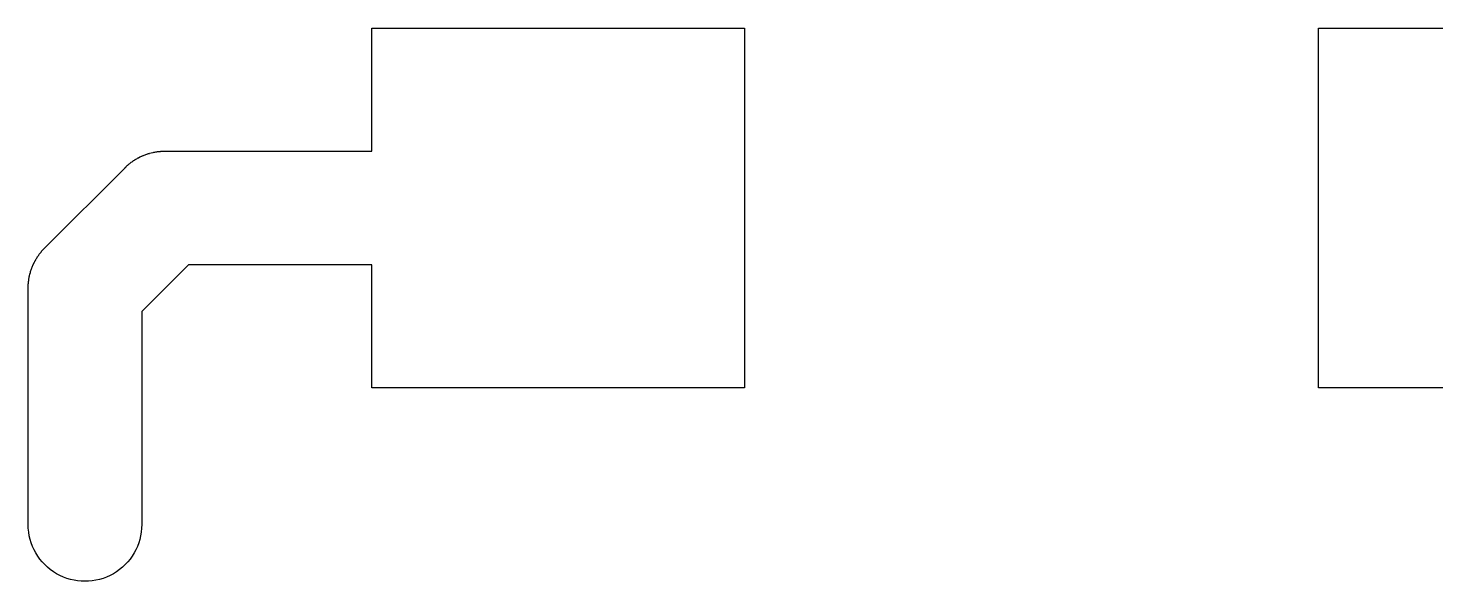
# Model space of a CAD drawing. Extents: x -7.6 to 7.5, y -21.6 to 19.9.
# Drawn here: x -0.152 to 3.625, y 0.476 to 1.968 of the extents above; entities that cross this region are included whole.
import ezdxf

# ---------------------------------------------------------------- set-up
doc = ezdxf.new("R2010")
doc.units = 0
doc.header["$MEASUREMENT"] = 0
doc.layers.add('TOP_WELDED_LPKF', color=7, linetype='CONTINUOUS')

msp = doc.modelspace()

# ---------------------------------------------------------------- linework, layer by layer
at = {"layer": 'TOP_WELDED_LPKF'}
for points, knots in [([(0.1057, 1.5912), (0.1057, 1.5912), (-0.1062, 1.3793), (-0.1062, 1.3793), (-0.1062, 1.3793), (-0.1062, 1.3793), (-0.1078, 1.3778), (-0.1078, 1.3778), (-0.1078, 1.3778), (-0.1078, 1.3778), (-0.108, 1.3776), (-0.108, 1.3776), (-0.108, 1.3776), (-0.108, 1.3776), (-0.1096, 1.376), (-0.1096, 1.376), (-0.1096, 1.376), (-0.1096, 1.376), (-0.1098, 1.3758), (-0.1098, 1.3758), (-0.1098, 1.3758), (-0.1098, 1.3758), (-0.1113, 1.3741), (-0.1113, 1.3741), (-0.1113, 1.3741), (-0.1113, 1.3741), (-0.1115, 1.374), (-0.1115, 1.374), (-0.1115, 1.374), (-0.1115, 1.374), (-0.112, 1.3734), (-0.112, 1.3734), (-0.112, 1.3734), (-0.112, 1.3734), (-0.1147, 1.3705), (-0.1147, 1.3705), (-0.1147, 1.3705), (-0.1147, 1.3705), (-0.1147, 1.3704), (-0.1147, 1.3704), (-0.1147, 1.3704), (-0.1147, 1.3704), (-0.1148, 1.3703), (-0.1148, 1.3703), (-0.1148, 1.3703), (-0.1148, 1.3703), (-0.1164, 1.3685), (-0.1164, 1.3685), (-0.1164, 1.3685), (-0.1164, 1.3685), (-0.1164, 1.3684), (-0.1164, 1.3684), (-0.1164, 1.3684), (-0.1164, 1.3684), (-0.118, 1.3665), (-0.118, 1.3665), (-0.118, 1.3665), (-0.118, 1.3665), (-0.1195, 1.3646), (-0.1195, 1.3646), (-0.1195, 1.3646), (-0.1195, 1.3646), (-0.1196, 1.3646), (-0.1196, 1.3646), (-0.1196, 1.3646), (-0.1196, 1.3646), (-0.1211, 1.3626), (-0.1211, 1.3626), (-0.1211, 1.3626), (-0.1211, 1.3626), (-0.1225, 1.3606), (-0.1225, 1.3606), (-0.1225, 1.3606), (-0.1225, 1.3606), (-0.1226, 1.3606), (-0.1226, 1.3606), (-0.1226, 1.3606), (-0.1226, 1.3606), (-0.124, 1.3587), (-0.124, 1.3587), (-0.124, 1.3587), (-0.124, 1.3587), (-0.1241, 1.3585), (-0.1241, 1.3585), (-0.1241, 1.3585), (-0.1241, 1.3585), (-0.1254, 1.3566), (-0.1254, 1.3566), (-0.1254, 1.3566), (-0.1254, 1.3566), (-0.1255, 1.3565), (-0.1255, 1.3565), (-0.1255, 1.3565), (-0.1255, 1.3565), (-0.1268, 1.3546), (-0.1268, 1.3546), (-0.1268, 1.3546), (-0.1268, 1.3546), (-0.127, 1.3544), (-0.127, 1.3544), (-0.127, 1.3544), (-0.127, 1.3544), (-0.1281, 1.3525), (-0.1281, 1.3525), (-0.1281, 1.3525), (-0.1281, 1.3525), (-0.1283, 1.3523), (-0.1283, 1.3523), (-0.1283, 1.3523), (-0.1283, 1.3523), (-0.1295, 1.3504), (-0.1295, 1.3504), (-0.1295, 1.3504), (-0.1295, 1.3504), (-0.1296, 1.3502), (-0.1296, 1.3502), (-0.1296, 1.3502), (-0.1296, 1.3502), (-0.1307, 1.3483), (-0.1307, 1.3483), (-0.1307, 1.3483), (-0.1307, 1.3483), (-0.1309, 1.3481), (-0.1309, 1.3481), (-0.1309, 1.3481), (-0.1309, 1.3481), (-0.132, 1.3462), (-0.132, 1.3462), (-0.132, 1.3462), (-0.132, 1.3462), (-0.1322, 1.346), (-0.1322, 1.346), (-0.1322, 1.346), (-0.1322, 1.346), (-0.1332, 1.3441), (-0.1332, 1.3441), (-0.1332, 1.3441), (-0.1332, 1.3441), (-0.1334, 1.3438), (-0.1334, 1.3438), (-0.1334, 1.3438), (-0.1334, 1.3438), (-0.1344, 1.3419), (-0.1344, 1.3419), (-0.1344, 1.3419), (-0.1344, 1.3419), (-0.1346, 1.3416), (-0.1346, 1.3416), (-0.1346, 1.3416), (-0.1346, 1.3416), (-0.1367, 1.3375), (-0.1367, 1.3375), (-0.1367, 1.3375), (-0.1367, 1.3375), (-0.1369, 1.3372), (-0.1369, 1.3372), (-0.1369, 1.3372), (-0.1369, 1.3372), (-0.1377, 1.3353), (-0.1377, 1.3353), (-0.1377, 1.3353), (-0.1377, 1.3353), (-0.1379, 1.335), (-0.1379, 1.335), (-0.1379, 1.335), (-0.1379, 1.335), (-0.1388, 1.333), (-0.1388, 1.333), (-0.1388, 1.333), (-0.1388, 1.333), (-0.139, 1.3327), (-0.139, 1.3327), (-0.139, 1.3327), (-0.139, 1.3327), (-0.1398, 1.3308), (-0.1398, 1.3308), (-0.1398, 1.3308), (-0.1398, 1.3308), (-0.14, 1.3304), (-0.14, 1.3304), (-0.14, 1.3304), (-0.14, 1.3304), (-0.1407, 1.3285), (-0.1407, 1.3285), (-0.1407, 1.3285), (-0.1407, 1.3285), (-0.1409, 1.3282), (-0.1409, 1.3282), (-0.1409, 1.3282), (-0.1409, 1.3282), (-0.1417, 1.3262), (-0.1417, 1.3262), (-0.1417, 1.3262), (-0.1417, 1.3262), (-0.1419, 1.3259), (-0.1419, 1.3259), (-0.1419, 1.3259), (-0.1419, 1.3259), (-0.1426, 1.3239), (-0.1426, 1.3239), (-0.1426, 1.3239), (-0.1426, 1.3239), (-0.1427, 1.3236), (-0.1427, 1.3236), (-0.1427, 1.3236), (-0.1427, 1.3236), (-0.1434, 1.3216), (-0.1434, 1.3216), (-0.1434, 1.3216), (-0.1434, 1.3216), (-0.1436, 1.3213), (-0.1436, 1.3213), (-0.1436, 1.3213), (-0.1436, 1.3213), (-0.1442, 1.3192), (-0.1442, 1.3192), (-0.1442, 1.3192), (-0.1442, 1.3192), (-0.1444, 1.3189), (-0.1444, 1.3189), (-0.1444, 1.3189), (-0.1444, 1.3189), (-0.145, 1.3169), (-0.145, 1.3169), (-0.145, 1.3169), (-0.145, 1.3169), (-0.1452, 1.3166), (-0.1452, 1.3166), (-0.1452, 1.3166), (-0.1452, 1.3166), (-0.1458, 1.3145), (-0.1458, 1.3145), (-0.1458, 1.3145), (-0.1458, 1.3145), (-0.1459, 1.3142), (-0.1459, 1.3142), (-0.1459, 1.3142), (-0.1459, 1.3142), (-0.1465, 1.3121), (-0.1465, 1.3121), (-0.1465, 1.3121), (-0.1465, 1.3121), (-0.1466, 1.3119), (-0.1466, 1.3119), (-0.1466, 1.3119), (-0.1466, 1.3119), (-0.1478, 1.3073), (-0.1478, 1.3073), (-0.1478, 1.3073), (-0.1478, 1.3073), (-0.1479, 1.3071), (-0.1479, 1.3071), (-0.1479, 1.3071), (-0.1479, 1.3071), (-0.1489, 1.3025), (-0.1489, 1.3025), (-0.1489, 1.3025), (-0.1489, 1.3025), (-0.149, 1.3023), (-0.149, 1.3023), (-0.149, 1.3023), (-0.149, 1.3023), (-0.1494, 1.3001), (-0.1494, 1.3001), (-0.1494, 1.3001), (-0.1494, 1.3001), (-0.1495, 1.2999), (-0.1495, 1.2999), (-0.1495, 1.2999), (-0.1495, 1.2999), (-0.1499, 1.2976), (-0.1499, 1.2976), (-0.1499, 1.2976), (-0.1499, 1.2976), (-0.15, 1.2974), (-0.15, 1.2974), (-0.15, 1.2974), (-0.15, 1.2974), (-0.1503, 1.2951), (-0.1503, 1.2951), (-0.1503, 1.2951), (-0.1503, 1.2951), (-0.1504, 1.295), (-0.1504, 1.295), (-0.1504, 1.295), (-0.1504, 1.295), (-0.1507, 1.2927), (-0.1507, 1.2927), (-0.1507, 1.2927), (-0.1507, 1.2927), (-0.1508, 1.2926), (-0.1508, 1.2926), (-0.1508, 1.2926), (-0.1508, 1.2926), (-0.1511, 1.2902), (-0.1511, 1.2902), (-0.1511, 1.2902), (-0.1511, 1.2902), (-0.1511, 1.2901), (-0.1511, 1.2901), (-0.1511, 1.2901), (-0.1511, 1.2901), (-0.1514, 1.2877), (-0.1514, 1.2877), (-0.1514, 1.2877), (-0.1514, 1.2877), (-0.1515, 1.2877), (-0.1515, 1.2877), (-0.1515, 1.2877), (-0.1515, 1.2877), (-0.1516, 1.2852), (-0.1516, 1.2852), (-0.1516, 1.2852), (-0.1516, 1.2852), (-0.1517, 1.2852), (-0.1517, 1.2852), (-0.1517, 1.2852), (-0.1517, 1.2852), (-0.1519, 1.2827), (-0.1519, 1.2827), (-0.1519, 1.2827), (-0.1519, 1.2827), (-0.152, 1.2827), (-0.152, 1.2827), (-0.152, 1.2827), (-0.152, 1.2827), (-0.1521, 1.2803), (-0.1521, 1.2803), (-0.1521, 1.2803), (-0.1521, 1.2803), (-0.1521, 1.2801), (-0.1521, 1.2801), (-0.1521, 1.2801), (-0.1525, 1.2752), (-0.1525, 1.2703), (-0.1524, 1.2654), (-0.1524, 1.2654), (-0.1524, 1.2654), (-0.1524, 0.635), (-0.1524, 0.635), (-0.1524, 0.635), (-0.1524, 0.5806), (-0.1234, 0.5302), (-0.0762, 0.503), (-0.0762, 0.503), (-0.029, 0.4758), (0.029, 0.4758), (0.0762, 0.503), (0.0762, 0.503), (0.1234, 0.5302), (0.1524, 0.5806), (0.1524, 0.635), (0.1524, 0.635), (0.1524, 0.635), (0.1524, 1.2068), (0.1524, 1.2068), (0.1524, 1.2068), (0.1524, 1.2068), (0.2782, 1.3326), (0.2782, 1.3326), (0.2782, 1.3326), (0.2782, 1.3326), (0.77, 1.3326), (0.77, 1.3326), (0.77, 1.3326), (0.77, 1.3326), (0.77, 1.0024), (0.77, 1.0024), (0.77, 1.0024), (0.77, 1.0024), (1.77, 1.0024), (1.77, 1.0024), (1.77, 1.0024), (1.77, 1.0024), (1.77, 1.9676), (1.77, 1.9676), (1.77, 1.9676), (1.77, 1.9676), (0.77, 1.9676), (0.77, 1.9676), (0.77, 1.9676), (0.77, 1.9676), (0.77, 1.6374), (0.77, 1.6374), (0.77, 1.6374), (0.77, 1.6374), (0.2196, 1.6374), (0.2196, 1.6374), (0.2196, 1.6374), (0.2147, 1.6376), (0.2098, 1.6375), (0.2049, 1.6371), (0.2049, 1.6371), (0.2049, 1.6371), (0.2047, 1.6371), (0.2047, 1.6371), (0.2047, 1.6371), (0.2047, 1.6371), (0.2023, 1.637), (0.2023, 1.637), (0.2023, 1.637), (0.2023, 1.637), (0.2023, 1.6369), (0.2023, 1.6369), (0.2023, 1.6369), (0.2023, 1.6369), (0.1998, 1.6367), (0.1998, 1.6367), (0.1998, 1.6367), (0.1998, 1.6367), (0.1998, 1.6366), (0.1998, 1.6366), (0.1998, 1.6366), (0.1998, 1.6366), (0.1973, 1.6365), (0.1973, 1.6365), (0.1973, 1.6365), (0.1973, 1.6365), (0.1973, 1.6364), (0.1973, 1.6364), (0.1973, 1.6364), (0.1973, 1.6364), (0.1949, 1.6361), (0.1949, 1.6361), (0.1949, 1.6361), (0.1949, 1.6361), (0.1948, 1.6361), (0.1948, 1.6361), (0.1948, 1.6361), (0.1948, 1.6361), (0.1924, 1.6358), (0.1924, 1.6358), (0.1924, 1.6358), (0.1924, 1.6358), (0.1923, 1.6357), (0.1923, 1.6357), (0.1923, 1.6357), (0.1923, 1.6357), (0.19, 1.6354), (0.19, 1.6354), (0.19, 1.6354), (0.19, 1.6354), (0.1899, 1.6353), (0.1899, 1.6353), (0.1899, 1.6353), (0.1899, 1.6353), (0.1876, 1.635), (0.1876, 1.635), (0.1876, 1.635), (0.1876, 1.635), (0.1874, 1.6349), (0.1874, 1.6349), (0.1874, 1.6349), (0.1874, 1.6349), (0.1851, 1.6345), (0.1851, 1.6345), (0.1851, 1.6345), (0.1851, 1.6345), (0.1849, 1.6344), (0.1849, 1.6344), (0.1849, 1.6344), (0.1849, 1.6344), (0.1827, 1.634), (0.1827, 1.634), (0.1827, 1.634), (0.1827, 1.634), (0.1825, 1.6339), (0.1825, 1.6339), (0.1825, 1.6339), (0.1825, 1.6339), (0.1779, 1.6329), (0.1779, 1.6329), (0.1779, 1.6329), (0.1779, 1.6329), (0.1777, 1.6328), (0.1777, 1.6328), (0.1777, 1.6328), (0.1777, 1.6328), (0.1731, 1.6316), (0.1731, 1.6316), (0.1731, 1.6316), (0.1731, 1.6316), (0.1729, 1.6315), (0.1729, 1.6315), (0.1729, 1.6315), (0.1729, 1.6315), (0.1708, 1.6309), (0.1708, 1.6309), (0.1708, 1.6309), (0.1708, 1.6309), (0.1705, 1.6308), (0.1705, 1.6308), (0.1705, 1.6308), (0.1705, 1.6308), (0.1684, 1.6302), (0.1684, 1.6302), (0.1684, 1.6302), (0.1684, 1.6302), (0.1681, 1.63), (0.1681, 1.63), (0.1681, 1.63), (0.1681, 1.63), (0.1661, 1.6294), (0.1661, 1.6294), (0.1661, 1.6294), (0.1661, 1.6294), (0.1658, 1.6292), (0.1658, 1.6292), (0.1658, 1.6292), (0.1658, 1.6292), (0.1637, 1.6286), (0.1637, 1.6286), (0.1637, 1.6286), (0.1637, 1.6286), (0.1634, 1.6284), (0.1634, 1.6284), (0.1634, 1.6284), (0.1634, 1.6284), (0.1614, 1.6277), (0.1614, 1.6277), (0.1614, 1.6277), (0.1614, 1.6277), (0.1611, 1.6276), (0.1611, 1.6276), (0.1611, 1.6276), (0.1611, 1.6276), (0.1591, 1.6269), (0.1591, 1.6269), (0.1591, 1.6269), (0.1591, 1.6269), (0.1588, 1.6267), (0.1588, 1.6267), (0.1588, 1.6267), (0.1588, 1.6267), (0.1568, 1.6259), (0.1568, 1.6259), (0.1568, 1.6259), (0.1568, 1.6259), (0.1565, 1.6257), (0.1565, 1.6257), (0.1565, 1.6257), (0.1565, 1.6257), (0.1546, 1.625), (0.1546, 1.625), (0.1546, 1.625), (0.1546, 1.625), (0.1542, 1.6248), (0.1542, 1.6248), (0.1542, 1.6248), (0.1542, 1.6248), (0.1523, 1.624), (0.1523, 1.624), (0.1523, 1.624), (0.1523, 1.624), (0.152, 1.6238), (0.152, 1.6238), (0.152, 1.6238), (0.152, 1.6238), (0.15, 1.6229), (0.15, 1.6229), (0.15, 1.6229), (0.15, 1.6229), (0.1497, 1.6227), (0.1497, 1.6227), (0.1497, 1.6227), (0.1497, 1.6227), (0.1478, 1.6219), (0.1478, 1.6219), (0.1478, 1.6219), (0.1478, 1.6219), (0.1475, 1.6217), (0.1475, 1.6217), (0.1475, 1.6217), (0.1475, 1.6217), (0.1434, 1.6196), (0.1434, 1.6196), (0.1434, 1.6196), (0.1434, 1.6196), (0.1431, 1.6194), (0.1431, 1.6194), (0.1431, 1.6194), (0.1431, 1.6194), (0.1412, 1.6184), (0.1412, 1.6184), (0.1412, 1.6184), (0.1412, 1.6184), (0.1409, 1.6182), (0.1409, 1.6182), (0.1409, 1.6182), (0.1409, 1.6182), (0.139, 1.6172), (0.139, 1.6172), (0.139, 1.6172), (0.139, 1.6172), (0.1388, 1.617), (0.1388, 1.617), (0.1388, 1.617), (0.1388, 1.617), (0.1369, 1.6159), (0.1369, 1.6159), (0.1369, 1.6159), (0.1369, 1.6159), (0.1367, 1.6157), (0.1367, 1.6157), (0.1367, 1.6157), (0.1367, 1.6157), (0.1348, 1.6146), (0.1348, 1.6146), (0.1348, 1.6146), (0.1348, 1.6146), (0.1346, 1.6145), (0.1346, 1.6145), (0.1346, 1.6145), (0.1346, 1.6145), (0.1327, 1.6133), (0.1327, 1.6133), (0.1327, 1.6133), (0.1327, 1.6133), (0.1325, 1.6131), (0.1325, 1.6131), (0.1325, 1.6131), (0.1325, 1.6131), (0.1306, 1.612), (0.1306, 1.612), (0.1306, 1.612), (0.1306, 1.612), (0.1304, 1.6118), (0.1304, 1.6118), (0.1304, 1.6118), (0.1304, 1.6118), (0.1285, 1.6105), (0.1285, 1.6105), (0.1285, 1.6105), (0.1285, 1.6105), (0.1284, 1.6104), (0.1284, 1.6104), (0.1284, 1.6104), (0.1284, 1.6104), (0.1265, 1.6091), (0.1265, 1.6091), (0.1265, 1.6091), (0.1265, 1.6091), (0.1263, 1.609), (0.1263, 1.609), (0.1263, 1.609), (0.1263, 1.609), (0.1244, 1.6076), (0.1244, 1.6076), (0.1244, 1.6076), (0.1244, 1.6076), (0.1244, 1.6075), (0.1244, 1.6075), (0.1244, 1.6075), (0.1244, 1.6075), (0.1224, 1.6061), (0.1224, 1.6061), (0.1224, 1.6061), (0.1224, 1.6061), (0.1204, 1.6046), (0.1204, 1.6046), (0.1204, 1.6046), (0.1204, 1.6046), (0.1204, 1.6045), (0.1204, 1.6045), (0.1204, 1.6045), (0.1204, 1.6045), (0.1185, 1.603), (0.1185, 1.603), (0.1185, 1.603), (0.1185, 1.603), (0.1166, 1.6014), (0.1166, 1.6014), (0.1166, 1.6014), (0.1166, 1.6014), (0.1165, 1.6014), (0.1165, 1.6014), (0.1165, 1.6014), (0.1165, 1.6014), (0.1147, 1.5998), (0.1147, 1.5998), (0.1147, 1.5998), (0.1147, 1.5998), (0.1146, 1.5997), (0.1146, 1.5997), (0.1146, 1.5997), (0.1146, 1.5997), (0.1145, 1.5997), (0.1145, 1.5997), (0.1145, 1.5997), (0.1145, 1.5997), (0.1116, 1.597), (0.1116, 1.597), (0.1116, 1.597), (0.1116, 1.597), (0.111, 1.5965), (0.111, 1.5965), (0.111, 1.5965), (0.111, 1.5965), (0.1109, 1.5963), (0.1109, 1.5963), (0.1109, 1.5963), (0.1109, 1.5963), (0.1092, 1.5948), (0.1092, 1.5948), (0.1092, 1.5948), (0.1092, 1.5948), (0.109, 1.5946), (0.109, 1.5946), (0.109, 1.5946), (0.109, 1.5946), (0.1075, 1.593), (0.1075, 1.593), (0.1075, 1.593), (0.1075, 1.593), (0.1072, 1.5928), (0.1072, 1.5928), (0.1072, 1.5928), (0.1072, 1.5928), (0.1057, 1.5912), (0.1057, 1.5912)], [0, 0, 0, 0, 0.005525, 0.005525, 0.005525, 0.005525, 0.01105, 0.01105, 0.01105, 0.01105, 0.016575, 0.016575, 0.016575, 0.016575, 0.022099, 0.022099, 0.022099, 0.022099, 0.027624, 0.027624, 0.027624, 0.027624, 0.033149, 0.033149, 0.033149, 0.033149, 0.038674, 0.038674, 0.038674, 0.038674, 0.044199, 0.044199, 0.044199, 0.044199, 0.049724, 0.049724, 0.049724, 0.049724, 0.055249, 0.055249, 0.055249, 0.055249, 0.060773, 0.060773, 0.060773, 0.060773, 0.066298, 0.066298, 0.066298, 0.066298, 0.071823, 0.071823, 0.071823, 0.071823, 0.077348, 0.077348, 0.077348, 0.077348, 0.082873, 0.082873, 0.082873, 0.082873, 0.088398, 0.088398, 0.088398, 0.088398, 0.093923, 0.093923, 0.093923, 0.093923, 0.099448, 0.099448, 0.099448, 0.099448, 0.104972, 0.104972, 0.104972, 0.104972, 0.110497, 0.110497, 0.110497, 0.110497, 0.116022, 0.116022, 0.116022, 0.116022, 0.121547, 0.121547, 0.121547, 0.121547, 0.127072, 0.127072, 0.127072, 0.127072, 0.132597, 0.132597, 0.132597, 0.132597, 0.138122, 0.138122, 0.138122, 0.138122, 0.143646, 0.143646, 0.143646, 0.143646, 0.149171, 0.149171, 0.149171, 0.149171, 0.154696, 0.154696, 0.154696, 0.154696, 0.160221, 0.160221, 0.160221, 0.160221, 0.165746, 0.165746, 0.165746, 0.165746, 0.171271, 0.171271, 0.171271, 0.171271, 0.176796, 0.176796, 0.176796, 0.176796, 0.18232, 0.18232, 0.18232, 0.18232, 0.187845, 0.187845, 0.187845, 0.187845, 0.19337, 0.19337, 0.19337, 0.19337, 0.198895, 0.198895, 0.198895, 0.198895, 0.20442, 0.20442, 0.20442, 0.20442, 0.209945, 0.209945, 0.209945, 0.209945, 0.21547, 0.21547, 0.21547, 0.21547, 0.220994, 0.220994, 0.220994, 0.220994, 0.226519, 0.226519, 0.226519, 0.226519, 0.232044, 0.232044, 0.232044, 0.232044, 0.237569, 0.237569, 0.237569, 0.237569, 0.243094, 0.243094, 0.243094, 0.243094, 0.248619, 0.248619, 0.248619, 0.248619, 0.254144, 0.254144, 0.254144, 0.254144, 0.259669, 0.259669, 0.259669, 0.259669, 0.265193, 0.265193, 0.265193, 0.265193, 0.270718, 0.270718, 0.270718, 0.270718, 0.276243, 0.276243, 0.276243, 0.276243, 0.281768, 0.281768, 0.281768, 0.281768, 0.287293, 0.287293, 0.287293, 0.287293, 0.292818, 0.292818, 0.292818, 0.292818, 0.298343, 0.298343, 0.298343, 0.298343, 0.303867, 0.303867, 0.303867, 0.303867, 0.309392, 0.309392, 0.309392, 0.309392, 0.314917, 0.314917, 0.314917, 0.314917, 0.320442, 0.320442, 0.320442, 0.320442, 0.325967, 0.325967, 0.325967, 0.325967, 0.331492, 0.331492, 0.331492, 0.331492, 0.337017, 0.337017, 0.337017, 0.337017, 0.342541, 0.342541, 0.342541, 0.342541, 0.348066, 0.348066, 0.348066, 0.348066, 0.353591, 0.353591, 0.353591, 0.353591, 0.359116, 0.359116, 0.359116, 0.359116, 0.364641, 0.364641, 0.364641, 0.364641, 0.370166, 0.370166, 0.370166, 0.370166, 0.375691, 0.375691, 0.375691, 0.375691, 0.381215, 0.381215, 0.381215, 0.381215, 0.38674, 0.38674, 0.38674, 0.38674, 0.392265, 0.392265, 0.392265, 0.392265, 0.39779, 0.39779, 0.39779, 0.39779, 0.403315, 0.403315, 0.403315, 0.403315, 0.40884, 0.40884, 0.40884, 0.40884, 0.414365, 0.414365, 0.414365, 0.414365, 0.41989, 0.41989, 0.41989, 0.41989, 0.425414, 0.425414, 0.425414, 0.425414, 0.430939, 0.430939, 0.430939, 0.430939, 0.436464, 0.436464, 0.436464, 0.436464, 0.441989, 0.441989, 0.441989, 0.441989, 0.447514, 0.447514, 0.447514, 0.447514, 0.453039, 0.453039, 0.453039, 0.453039, 0.458564, 0.458564, 0.458564, 0.458564, 0.464088, 0.464088, 0.464088, 0.464088, 0.469613, 0.469613, 0.469613, 0.469613, 0.475138, 0.475138, 0.475138, 0.475138, 0.480663, 0.480663, 0.480663, 0.480663, 0.486188, 0.486188, 0.486188, 0.486188, 0.491713, 0.491713, 0.491713, 0.491713, 0.497238, 0.497238, 0.497238, 0.497238, 0.502762, 0.502762, 0.502762, 0.502762, 0.508287, 0.508287, 0.508287, 0.508287, 0.513812, 0.513812, 0.513812, 0.513812, 0.519337, 0.519337, 0.519337, 0.519337, 0.524862, 0.524862, 0.524862, 0.524862, 0.530387, 0.530387, 0.530387, 0.530387, 0.535912, 0.535912, 0.535912, 0.535912, 0.541436, 0.541436, 0.541436, 0.541436, 0.546961, 0.546961, 0.546961, 0.546961, 0.552486, 0.552486, 0.552486, 0.552486, 0.558011, 0.558011, 0.558011, 0.558011, 0.563536, 0.563536, 0.563536, 0.563536, 0.569061, 0.569061, 0.569061, 0.569061, 0.574586, 0.574586, 0.574586, 0.574586, 0.58011, 0.58011, 0.58011, 0.58011, 0.585635, 0.585635, 0.585635, 0.585635, 0.59116, 0.59116, 0.59116, 0.59116, 0.596685, 0.596685, 0.596685, 0.596685, 0.60221, 0.60221, 0.60221, 0.60221, 0.607735, 0.607735, 0.607735, 0.607735, 0.61326, 0.61326, 0.61326, 0.61326, 0.618785, 0.618785, 0.618785, 0.618785, 0.624309, 0.624309, 0.624309, 0.624309, 0.629834, 0.629834, 0.629834, 0.629834, 0.635359, 0.635359, 0.635359, 0.635359, 0.640884, 0.640884, 0.640884, 0.640884, 0.646409, 0.646409, 0.646409, 0.646409, 0.651934, 0.651934, 0.651934, 0.651934, 0.657459, 0.657459, 0.657459, 0.657459, 0.662983, 0.662983, 0.662983, 0.662983, 0.668508, 0.668508, 0.668508, 0.668508, 0.674033, 0.674033, 0.674033, 0.674033, 0.679558, 0.679558, 0.679558, 0.679558, 0.685083, 0.685083, 0.685083, 0.685083, 0.690608, 0.690608, 0.690608, 0.690608, 0.696133, 0.696133, 0.696133, 0.696133, 0.701657, 0.701657, 0.701657, 0.701657, 0.707182, 0.707182, 0.707182, 0.707182, 0.712707, 0.712707, 0.712707, 0.712707, 0.718232, 0.718232, 0.718232, 0.718232, 0.723757, 0.723757, 0.723757, 0.723757, 0.729282, 0.729282, 0.729282, 0.729282, 0.734807, 0.734807, 0.734807, 0.734807, 0.740331, 0.740331, 0.740331, 0.740331, 0.745856, 0.745856, 0.745856, 0.745856, 0.751381, 0.751381, 0.751381, 0.751381, 0.756906, 0.756906, 0.756906, 0.756906, 0.762431, 0.762431, 0.762431, 0.762431, 0.767956, 0.767956, 0.767956, 0.767956, 0.773481, 0.773481, 0.773481, 0.773481, 0.779006, 0.779006, 0.779006, 0.779006, 0.78453, 0.78453, 0.78453, 0.78453, 0.790055, 0.790055, 0.790055, 0.790055, 0.79558, 0.79558, 0.79558, 0.79558, 0.801105, 0.801105, 0.801105, 0.801105, 0.80663, 0.80663, 0.80663, 0.80663, 0.812155, 0.812155, 0.812155, 0.812155, 0.81768, 0.81768, 0.81768, 0.81768, 0.823204, 0.823204, 0.823204, 0.823204, 0.828729, 0.828729, 0.828729, 0.828729, 0.834254, 0.834254, 0.834254, 0.834254, 0.839779, 0.839779, 0.839779, 0.839779, 0.845304, 0.845304, 0.845304, 0.845304, 0.850829, 0.850829, 0.850829, 0.850829, 0.856354, 0.856354, 0.856354, 0.856354, 0.861878, 0.861878, 0.861878, 0.861878, 0.867403, 0.867403, 0.867403, 0.867403, 0.872928, 0.872928, 0.872928, 0.872928, 0.878453, 0.878453, 0.878453, 0.878453, 0.883978, 0.883978, 0.883978, 0.883978, 0.889503, 0.889503, 0.889503, 0.889503, 0.895028, 0.895028, 0.895028, 0.895028, 0.900552, 0.900552, 0.900552, 0.900552, 0.906077, 0.906077, 0.906077, 0.906077, 0.911602, 0.911602, 0.911602, 0.911602, 0.917127, 0.917127, 0.917127, 0.917127, 0.922652, 0.922652, 0.922652, 0.922652, 0.928177, 0.928177, 0.928177, 0.928177, 0.933702, 0.933702, 0.933702, 0.933702, 0.939227, 0.939227, 0.939227, 0.939227, 0.944751, 0.944751, 0.944751, 0.944751, 0.950276, 0.950276, 0.950276, 0.950276, 0.955801, 0.955801, 0.955801, 0.955801, 0.961326, 0.961326, 0.961326, 0.961326, 0.966851, 0.966851, 0.966851, 0.966851, 0.972376, 0.972376, 0.972376, 0.972376, 0.977901, 0.977901, 0.977901, 0.977901, 0.983425, 0.983425, 0.983425, 0.983425, 0.98895, 0.98895, 0.98895, 0.98895, 1, 1, 1, 1]), ([(5.715, 1.6002), (5.715, 1.6002), (4.31, 1.6002), (4.31, 1.6002), (4.31, 1.6002), (4.31, 1.6002), (4.31, 1.9676), (4.31, 1.9676), (4.31, 1.9676), (4.31, 1.9676), (3.31, 1.9676), (3.31, 1.9676), (3.31, 1.9676), (3.31, 1.9676), (3.31, 1.0024), (3.31, 1.0024), (3.31, 1.0024), (3.31, 1.0024), (4.31, 1.0024), (4.31, 1.0024), (4.31, 1.0024), (4.31, 1.0024), (4.31, 1.2954), (4.31, 1.2954), (4.31, 1.2954), (4.31, 1.2954), (5.715, 1.2954), (5.715, 1.2954), (5.715, 1.2954), (5.715, 1.2954), (5.715, 1.1303), (5.715, 1.1303), (5.715, 1.1303), (5.715, 1.1303), (6.985, 1.1303), (6.985, 1.1303), (6.985, 1.1303), (6.985, 1.1303), (6.985, 1.7653), (6.985, 1.7653), (6.985, 1.7653), (6.985, 1.7653), (5.715, 1.7653), (5.715, 1.7653), (5.715, 1.7653), (5.715, 1.7653), (5.715, 1.6002), (5.715, 1.6002)], [0, 0, 0, 0, 0.076923, 0.076923, 0.076923, 0.076923, 0.153846, 0.153846, 0.153846, 0.153846, 0.230769, 0.230769, 0.230769, 0.230769, 0.307692, 0.307692, 0.307692, 0.307692, 0.384615, 0.384615, 0.384615, 0.384615, 0.461538, 0.461538, 0.461538, 0.461538, 0.538462, 0.538462, 0.538462, 0.538462, 0.615385, 0.615385, 0.615385, 0.615385, 0.692308, 0.692308, 0.692308, 0.692308, 0.769231, 0.769231, 0.769231, 0.769231, 0.846154, 0.846154, 0.846154, 0.846154, 1, 1, 1, 1])]:
    msp.add_open_spline(points, degree=3, knots=knots, dxfattribs=at)

doc.saveas('drawing.dxf')
